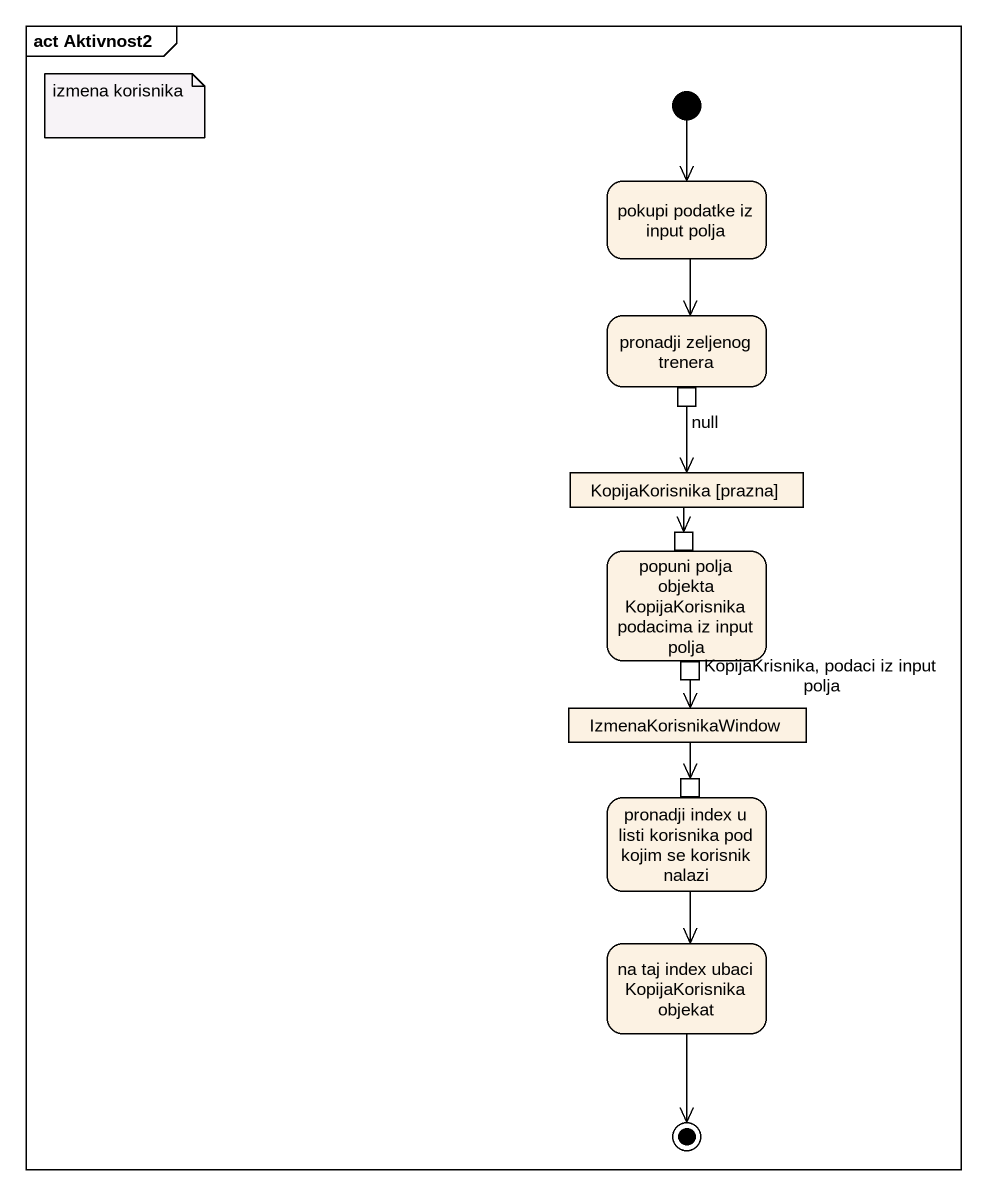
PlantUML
@startuml
mainframe act Aktivnost2
hide empty description
state "pokupi podatke iz input polja" as pokupi_podatke_iz_input
state "pronadji zeljenog trenera" as pronadji_zeljenog_trenera {
  state null <<outputPin>>
}
state "KopijaKorisnika [prazna]" as KopijaKorisnika_prazna <<object>>
state "popuni polja objekta KopijaKorisnika podacima iz input polja" as popuni_polja_objekta {
  state pin1 <<inputPin>>
  state "KopijaKrisnika, podaci iz input polja" as KopijaKrisnika_podaci_iz <<outputPin>>
}
state IzmenaKorisnikaWindow <<object>>
state "pronadji index u listi korisnika pod kojim se korisnik nalazi" as pronadji_index_u_listi {
  state pin2 <<inputPin>>
}
state "na taj index ubaci KopijaKorisnika objekat" as na_taj_index_ubaci
[*] --> pokupi_podatke_iz_input
pokupi_podatke_iz_input --> pronadji_zeljenog_trenera
null --> KopijaKorisnika_prazna
KopijaKorisnika_prazna --> pin1
KopijaKrisnika_podaci_iz --> IzmenaKorisnikaWindow
IzmenaKorisnikaWindow --> pin2
pronadji_index_u_listi --> na_taj_index_ubaci
na_taj_index_ubaci --> [*]
note as N1
  izmena korisnika
end note
@enduml
